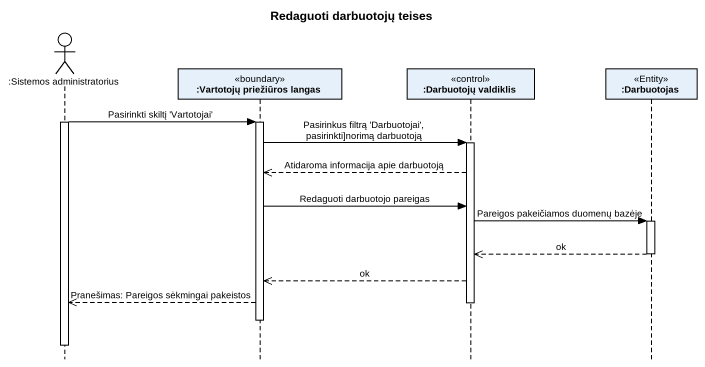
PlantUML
@startuml
title Redaguoti darbuotojų teises
hide footbox
actor ":Sistemos administratorius" as Sistemos_administratorius
participant ":Vartotojų priežiūros langas" as Vartotojų_priežiūros_langas <<boundary>>
participant ":Darbuotojų valdiklis" as Darbuotojų_valdiklis <<control>>
participant ":Darbuotojas" as Darbuotojas <<Entity>>

activate Sistemos_administratorius
Sistemos_administratorius -> Vartotojų_priežiūros_langas : Pasirinkti skiltį 'Vartotojai'
activate Vartotojų_priežiūros_langas
Vartotojų_priežiūros_langas -> Darbuotojų_valdiklis : Pasirinkus filtrą 'Darbuotojai', pasirinkti]norimą darbuotoją
activate Darbuotojų_valdiklis
Darbuotojų_valdiklis -->> Vartotojų_priežiūros_langas : Atidaroma informacija apie darbuotoją
Vartotojų_priežiūros_langas -> Darbuotojų_valdiklis : Redaguoti darbuotojo pareigas
Darbuotojų_valdiklis -> Darbuotojas : Pareigos pakeičiamos duomenų bazėje
activate Darbuotojas
Darbuotojas -->> Darbuotojų_valdiklis : ok
deactivate Darbuotojas
Darbuotojų_valdiklis -->> Vartotojų_priežiūros_langas : ok
Vartotojų_priežiūros_langas -->> Sistemos_administratorius : Pranešimas: Pareigos sėkmingai pakeistos
deactivate Darbuotojų_valdiklis
deactivate Vartotojų_priežiūros_langas
deactivate Sistemos_administratorius
@enduml
